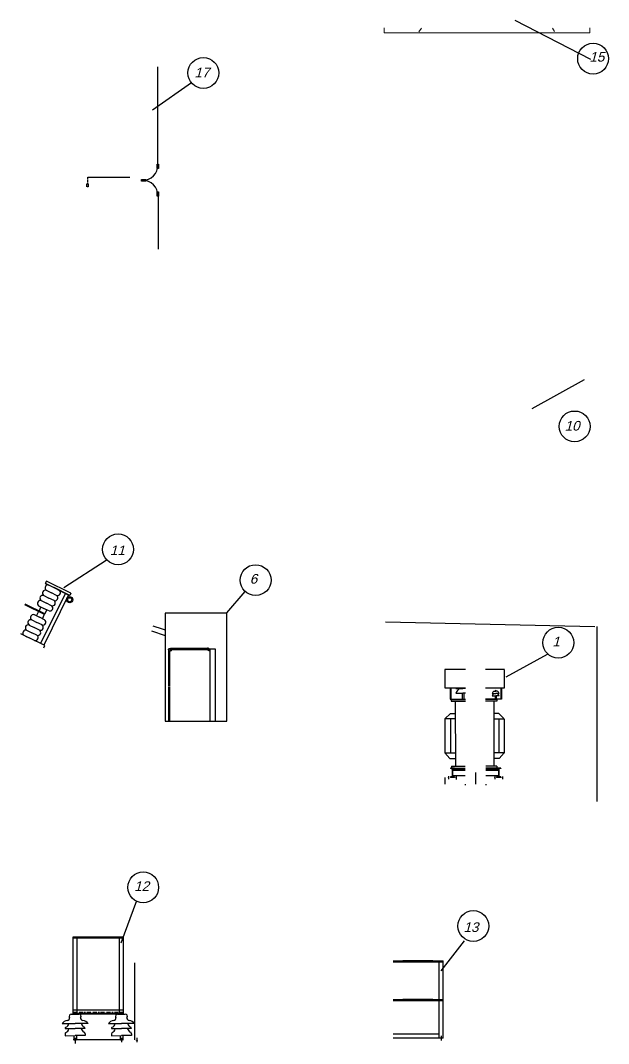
# Model space of a CAD drawing. Header units: metres. Extents: x -57343 to 109649, y -50330 to 64846.
# Drawn here: x 18956 to 26583, y 8976 to 22253 of the extents above; entities that cross this region are included whole.
import ezdxf

# ---------------------------------------------------------------- set-up
doc = ezdxf.new("R2010")
doc.units = ezdxf.units.M
for name, pattern in [('BORDERX2', [88.9, 25.4, -12.7, 25.4, -12.7, 0, -12.7]), ('DASHED', [19.05, 12.7, -6.35]), ('HIDDEN', [0.375, 0.25, -0.125])]:
    doc.linetypes.add(name, pattern=pattern)
doc.layers.add('L1', color=7, linetype='Continuous')
doc.layers.add('L5', color=6, linetype='Continuous')
doc.layers.add('Xà', color=2, linetype='Continuous', lineweight=0)
doc.styles.add('TD1', font='')
doc.styles.get('TD1').set_extended_font_data('.VnArialH')

msp = doc.modelspace()

# ---------------------------------------------------------------- linework, layer by layer
at = {"color": 8}
for p, q in [((20671, 14396.4), (20793.8, 14356.7)), ((20793.8, 14356.7), (20834.4, 14343.6)), ((20656, 14332.4), (20834.4, 14269.6)), ((20881.3, 13613.7), (20881.3, 14074.2)), ((21371.4, 14100.5), (20911.5, 14100.5)), ((21375.5, 14086.6), (20915.9, 14086.5)), ((21382.4, 14093.8), (21382.4, 14084.8)), ((21411.3, 14093.8), (21382.4, 14093.8)), ((21382.4, 14084.8), (21411.3, 14084.8)), ((21397.4, 14072.3), (21397.1, 14084.8)), ((21406.3, 14084.8), (21406.3, 14072.3)), ((21411.3, 14099.7), (21411.3, 13155.5)), ((21411.3, 14099.7), (21474.3, 14099.7)), ((21474.3, 14099.7), (21481.3, 14099.7)), ((21481.3, 14099.7), (21481.3, 13155.5)), ((20893.3, 13613.7), (20893.3, 14068)), ((21406.3, 14072.3), (21397.4, 14072.3)), ((20881.3, 13155.5), (20881.3, 13604.3)), ((20893.3, 13155.5), (20893.3, 13604.3))]:
    msp.add_line(p, q, dxfattribs=at)
at = {"linetype": 'Continuous', "ltscale": 2}
for p, q in [((23688.4, 14446.6), (26403.5, 14389.1)), ((24387.9, 9047.7), (24387.9, 10047.7)), ((20290.4, 9408.7), (19640.4, 9408.7)), ((24387.9, 9097.7), (23787.9, 9097.7))]:
    msp.add_line(p, q, dxfattribs=at)
at = {"linetype": 'Continuous'}
for p, q in [((26430, 14388.4), (26430, 12116.4)), ((24458.2, 12430.4), (24458.2, 12340.4))]:
    msp.add_line(p, q, dxfattribs=at)
at = {"color": 2, "linetype": 'Continuous'}
for p, q in [((24555.7, 12534.4), (24555.7, 12446.4)), ((24560.7, 12534.4), (24560.7, 12446.4)), ((25155.7, 12534.4), (25155.7, 12446.4)), ((25160.7, 12534.4), (25160.7, 12446.4))]:
    msp.add_line(p, q, dxfattribs=at)
at = {"color": 8, "linetype": 'Continuous'}
for p, q in [((24558.2, 12550.4), (24558.2, 12430.4)), ((24858.2, 12495.3), (24858.2, 12340.4)), ((25158.2, 12550.4), (25158.2, 12430.4)), ((24508.2, 12446.2), (24508.2, 12406.1)), ((24608.2, 12443.4), (24608.2, 12404.6)), ((25108.2, 12442.2), (25108.2, 12406.5)), ((25208.2, 12442.7), (25208.2, 12406.5)), ((19664.7, 9048.9), (19664.7, 8976)), ((20265.9, 9050.8), (20265.9, 8991.8)), ((20465.9, 9050.8), (20465.9, 8991.8)), ((24413.7, 9075.9), (24413.7, 9016.8))]:
    msp.add_line(p, q, dxfattribs=at)
at = {"color": 2, "linetype": 'Continuous', "ltscale": 2}
for p, q in [((19640.4, 10358.7), (20290.4, 10358.7)), ((19640.4, 9358.7), (19640.4, 10358.7)), ((19690.4, 9358.7), (19690.4, 10358.7)), ((20240.4, 9358.7), (20240.4, 10358.7)), ((20290.4, 9358.7), (20290.4, 10358.7)), ((19640.4, 10346.7), (20290.4, 10346.7)), ((20440.1, 9022.6), (20440.1, 10022.6)), ((23787.9, 10047.7), (23915.7, 10047.7)), ((23787.9, 10035.7), (23915.7, 10035.7)), ((23915.7, 10047.7), (24437.9, 10047.7)), ((24302.3, 10047.7), (23915.7, 10047.7)), ((23915.7, 10035.7), (24438.2, 10035.7)), ((24310.1, 10035.7), (23915.7, 10035.7)), ((24437.9, 9047.7), (24437.9, 10047.7)), ((23787.9, 9547.7), (23915.7, 9547.7)), ((23787.9, 9535.7), (23915.7, 9535.7)), ((23915.7, 9547.7), (24437.9, 9547.7)), ((24302.3, 9547.7), (23915.7, 9547.7)), ((23915.7, 9535.7), (24438.2, 9535.7)), ((24310.1, 9535.7), (23915.7, 9535.7)), ((20290.4, 9366.7), (19640.4, 9366.7)), ((20290.4, 9358.7), (19640.4, 9358.7)), ((24437.9, 9047.7), (23787.9, 9047.7)), ((24438.7, 9047.7), (23788.7, 9047.7)), ((20290.9, 9022.6), (19640.9, 9022.6))]:
    msp.add_line(p, q, dxfattribs=at)
at = {"color": 2}
for p, q in [((19614.8, 9358.7), (19713.6, 9358.7)), ((20216, 9358.7), (20314.8, 9358.7)), ((19495.3, 9235.1), (19664.7, 9235.1)), ((19534.1, 9169.6), (19664.2, 9171.2)), ((19794.3, 9171.2), (19664.2, 9171.2)), ((19834.2, 9235.1), (19664.7, 9235.1)), ((20096.5, 9235.1), (20265.9, 9235.1)), ((20135.3, 9169.6), (20265.4, 9171.2)), ((20395.5, 9171.2), (20265.4, 9171.2)), ((20435.4, 9235.1), (20265.9, 9235.1)), ((19533.9, 9077.3), (19664.7, 9079)), ((19648.9, 9078.4), (19647.3, 9024.6)), ((19795.6, 9079), (19664.7, 9079)), ((19682.9, 9078.4), (19684.5, 9024.6)), ((20135.1, 9077.3), (20265.9, 9079)), ((20248.9, 9079), (20247.3, 9025.2)), ((20396.7, 9079), (20265.9, 9079)), ((20282.9, 9079), (20284.5, 9025.2))]:
    msp.add_line(p, q, dxfattribs=at)
at = {"color": 8, "linetype": 'BORDERX2', "ltscale": 2}
msp.add_line((19640.4, 9383.7), (20290.4, 9383.7), dxfattribs=at)
at = {"linetype": 'Continuous'}
for points in [[(20729.6, 20388.6), (20747.8, 20388.6), (20747.8, 20332.4), (20729.6, 20332.4)], [(20524.1, 20169.4), (20524.1, 20187.6), (20580.2, 20187.6), (20580.2, 20169.4)], [(20729.6, 20030.5), (20747.8, 20030.5), (20747.8, 19974.3), (20729.6, 19974.3)]]:
    msp.add_lwpolyline(points, close=True, dxfattribs=at)
at = {"color": 8, "linetype": 'Continuous', "const_width": 30}
for points in [[(19665.9, 9022.6), (19665.9, 9013.6)], [(20265.9, 9022.6), (20265.9, 9013.6)], [(20465.9, 9022.6), (20465.9, 9013.6)], [(24413.7, 9047.7), (24413.7, 9038.7)]]:
    msp.add_lwpolyline(points, dxfattribs=at)
at = {"color": 8}
for radius in [20, 6]:
    msp.add_circle((20896, 14087.8), radius, dxfattribs=at)
for radius, start, end in [(20, 19.30558, 138.32542), (10.7, 38.05542, 180)]:
    msp.add_arc((21386.3, 14087.2), radius, start, end, dxfattribs=at)
at = {"color": 2}
for centre, radius, start, end in [((19561.1, 9307.8), 32.8, 272.53282, 10.54544), ((19614.8, 9331.2), 27.5, 87.79222, 219.13266), ((19714.7, 9331.2), 27.5, 320.86734, 92.20778), ((19768.3, 9307.8), 32.8, 169.45456, 267.46718), ((20162.3, 9307.8), 32.8, 272.53282, 10.54544), ((20216, 9331.2), 27.5, 87.79222, 219.13266), ((20315.9, 9331.2), 27.5, 320.86734, 92.20778), ((20369.5, 9307.8), 32.8, 169.45456, 267.46718), ((19568.6, 9188.1), 87.1, 93.93598, 147.36596), ((19551.1, 9172.7), 17.3, 118.07222, 190.18403), ((19525.3, 9242.9), 57.7, 287.8238, 351.17926), ((19526.1, 9175.6), 57.7, 287.8238, 351.17926), ((19802.1, 9244.6), 57.7, 189.53791, 252.89338), ((19802.1, 9177.4), 57.7, 189.53791, 252.89338), ((19760.9, 9188.1), 87.1, 32.63404, 86.06402), ((19777.2, 9174.1), 17.3, 350.53314, 62.64495), ((20169.8, 9188.1), 87.1, 93.93598, 147.36596), ((20152.3, 9172.7), 17.3, 118.07222, 190.18403), ((20126.5, 9242.9), 57.7, 287.8238, 351.17926), ((20127.3, 9175.6), 57.7, 287.8238, 351.17926), ((20403.3, 9244.6), 57.7, 189.53791, 252.89338), ((20403.3, 9177.4), 57.7, 189.53791, 252.89338), ((20362.1, 9188.1), 87.1, 32.63404, 86.06402), ((20378.4, 9174.1), 17.3, 350.53314, 62.64495), ((19572, 9095.7), 37.7, 138.41685, 169.8394), ((19757.3, 9096.8), 37.7, 10.87777, 42.30032), ((20173.2, 9095.7), 37.7, 138.41685, 169.8394), ((20358.5, 9096.8), 37.7, 10.87777, 42.30032)]:
    msp.add_arc(centre, radius, start, end, dxfattribs=at)
for points in [[(19534.9, 9102.3), (19534.5, 9097), (19533.9, 9088.7), (19533.9, 9080.3), (19533.9, 9077.3)], [(19794.3, 9104), (19794.7, 9098.6), (19795.5, 9090.3), (19795.6, 9082), (19795.6, 9079)], [(20136.1, 9102.3), (20135.7, 9097), (20135.1, 9088.7), (20135.1, 9080.3), (20135.1, 9077.3)], [(20395.5, 9103.9), (20395.9, 9098.6), (20396.7, 9090.3), (20396.8, 9082), (20396.7, 9079)]]:
    msp.add_open_spline(points, degree=3, knots=[0, 0, 0, 0, 8.4733409, 13.2495067, 13.2495067, 13.2495067, 13.2495067], dxfattribs=at)
at = {"layer": 'L1', "color": 8, "linetype": 'Continuous'}
for p, q in [((26354.3, 21744.6), (25370.2, 22253)), ((21173.7, 21445), (20668.2, 21090.7)), ((26269.2, 17589.9), (25589, 17214.2)), ((20068.4, 15246.2), (19518.7, 14889.4)), ((19293.5, 14978.5), (19278.4, 14948.1)), ((19278.4, 14948.1), (19391.6, 14892.2)), ((19609.4, 14822.5), (19293.5, 14978.5)), ((19594.4, 14792), (19391.6, 14892.2)), ((19258, 14790.9), (19325.2, 14757.7)), ((19291.2, 14858.1), (19358.4, 14824.9)), ((19392.5, 14724.5), (19325.2, 14757.7)), ((19425.7, 14791.7), (19358.4, 14824.9)), ((19609.4, 14822.5), (19594.4, 14792)), ((21634.4, 14564.4), (21868.4, 14844.5)), ((19266.6, 14542.7), (19010.8, 14669)), ((19271, 14551.6), (19015.2, 14678)), ((19191.5, 14656.4), (19258.8, 14623.2)), ((19220.8, 14642.6), (19192.3, 14584.9)), ((19224.8, 14723.6), (19292, 14690.4)), ((19326, 14590), (19258.8, 14623.2)), ((19297.3, 14604.8), (19268.8, 14547.2)), ((19359.2, 14657.2), (19292, 14690.4)), ((19101.9, 14474.9), (19169.1, 14441.7)), ((19135.1, 14542.1), (19202.4, 14508.9)), ((19163.8, 14527.3), (19190.1, 14580.5)), ((19269.6, 14475.7), (19202.4, 14508.9)), ((19240.3, 14489.5), (19268.8, 14547.2)), ((19035.5, 14340.4), (19102.7, 14307.2)), ((19068.7, 14407.6), (19135.9, 14374.4)), ((19203.2, 14341.2), (19135.9, 14374.4)), ((19236.4, 14408.5), (19169.1, 14441.7)), ((19170, 14274), (19102.7, 14307.2)), ((25789, 14023.9), (25252, 13729.6)), ((24532.2, 12550.4), (24532.2, 12545.4)), ((24584.2, 12550.4), (24532.2, 12550.4)), ((24544.7, 12545.4), (24532.2, 12545.4)), ((24545.4, 12573.5), (24723.2, 12573.5)), ((24545.4, 12573.5), (24545.4, 12550.4)), ((24545.4, 12561.8), (24545.4, 12550.4)), ((24545.4, 12550.4), (24723.1, 12550.4)), ((24722.9, 12529.5), (24561.1, 12529.5)), ((24722.9, 12521.5), (24561.1, 12521.5)), ((24584.2, 12545.4), (24571.7, 12545.4)), ((24584.2, 12550.4), (24584.2, 12545.4)), ((24584.2, 12550.4), (24723.1, 12550.4)), ((25134.1, 12573.5), (24992.9, 12573.5)), ((25134.1, 12550.4), (24993, 12550.4)), ((24993.3, 12550.4), (25132.2, 12550.4)), ((25155.7, 12529.5), (24993.4, 12529.5)), ((25155.7, 12521.5), (24993.4, 12521.5)), ((25184.2, 12550.4), (25132.2, 12550.4)), ((25132.2, 12550.4), (25132.2, 12545.4)), ((25144.7, 12545.4), (25132.2, 12545.4)), ((25134.1, 12573.5), (25134.1, 12550.4)), ((25134.1, 12561.8), (25134.1, 12550.4)), ((25184.2, 12545.4), (25171.7, 12545.4)), ((25184.2, 12550.4), (25184.2, 12545.4)), ((24544.7, 12435.4), (24532.2, 12435.4)), ((24532.2, 12435.4), (24532.2, 12430.4)), ((24584.2, 12430.4), (24532.2, 12430.4)), ((24722.5, 12449.5), (24561.1, 12449.5)), ((24584.2, 12435.4), (24571.7, 12435.4)), ((24584.2, 12435.4), (24584.2, 12430.4)), ((25155.7, 12449.5), (24993.8, 12449.5)), ((25132.2, 12435.4), (25132.2, 12430.4)), ((25144.7, 12435.4), (25132.2, 12435.4)), ((25184.2, 12430.4), (25132.2, 12430.4)), ((25184.2, 12435.4), (25171.7, 12435.4)), ((25184.2, 12435.4), (25184.2, 12430.4)), ((20460.1, 10827.1), (20257.6, 10279.4)), ((24709.3, 10309.4), (24409.5, 9920.7))]:
    msp.add_line(p, q, dxfattribs=at)
at = {"layer": 'L1', "color": 1, "linetype": 'Continuous'}
for p, q in [((20739.6, 20378.1), (20739.6, 21650.3)), ((19829, 20218.8), (20376.5, 20218.8)), ((20740.1, 19996.7), (20740.1, 19284.6))]:
    msp.add_line(p, q, dxfattribs=at)
at = {"layer": 'L1', "color": 2, "linetype": 'DASHED'}
msp.add_line((19829.8, 20134.8), (19829.8, 20219), dxfattribs=at)
at = {"layer": 'L1', "color": 2, "linetype": 'Continuous'}
for p, q in [((19596.8, 14788.2), (19280.9, 14944.2)), ((19539.4, 14820.7), (19216.7, 14167.2)), ((19580.4, 14800.5), (19257.6, 14147)), ((18956.3, 14295.8), (19069.5, 14239.9)), ((19022.8, 14263), (19069.5, 14239.9)), ((19272.3, 14139.8), (19069.5, 14239.9)), ((19136.8, 14206.7), (19069.5, 14239.9)), ((19257.2, 14109.3), (19272.3, 14139.8)), ((24729.9, 13829.4), (24459.9, 13829.4)), ((24459.9, 13829.4), (24459.9, 13594.1)), ((25235.1, 13829.4), (24986.4, 13829.4)), ((25235.9, 13590.4), (25235.9, 13825.7)), ((24459.9, 13594.1), (24609, 13594.1)), ((24530.7, 13594.1), (24530.7, 13446.8)), ((24536.9, 13594.1), (24536.9, 13446.8)), ((24602, 13584.5), (24694.4, 13584.5)), ((24606.1, 13594.1), (24728.7, 13594.1)), ((24728.6, 13584.5), (24694.4, 13584.5)), ((24987.7, 13594.1), (25235.1, 13594.1)), ((25099.3, 13549), (25120, 13549)), ((25140.7, 13549), (25120, 13549)), ((25187.9, 13594.1), (25187.9, 13446.8)), ((25194.1, 13594.1), (25194.1, 13446.8)), ((24530.7, 13446.8), (24727.9, 13446.8)), ((24544.2, 13442.9), (24727.8, 13442.9)), ((24544.2, 13442.9), (24544.2, 13419.8)), ((24544.2, 13419.8), (24727.7, 13419.8)), ((24594.8, 13419.8), (24597.4, 12573.5)), ((24602, 13522.9), (24694.4, 13522.9)), ((24682.9, 13522.9), (24682.9, 13446.8)), ((24728.3, 13522.9), (24694.4, 13522.9)), ((24706, 13522.9), (24706, 13446.8)), ((25194.1, 13446.8), (24988.5, 13446.8)), ((25134.1, 13442.9), (24988.5, 13442.9)), ((25134.1, 13419.8), (24988.6, 13419.8)), ((25073.8, 13518.2), (25120, 13518.2)), ((25073.8, 13487.4), (25120, 13487.4)), ((25095.3, 13419.8), (25095.3, 12573.5)), ((25114.2, 13487.4), (25114.2, 13448.9)), ((25114.2, 13448.9), (25120, 13448.9)), ((25166.2, 13518.2), (25120, 13518.2)), ((25166.2, 13487.4), (25120, 13487.4)), ((25125.8, 13448.9), (25120, 13448.9)), ((25125.8, 13487.4), (25125.8, 13448.9)), ((25134.1, 13442.9), (25134.1, 13419.8)), ((24460.6, 13189.6), (24531.4, 13260.5)), ((24460.6, 13189.6), (24460.6, 12747)), ((24594.8, 13189.6), (24460.6, 13189.6)), ((24531.4, 13260.5), (24594.8, 13260.5)), ((24531.4, 13189.6), (24531.4, 12747)), ((25158.7, 13260.5), (25095.3, 13260.5)), ((25095.3, 13189.6), (25229.6, 13189.6)), ((25229.6, 13189.6), (25158.7, 13260.5)), ((25158.7, 13189.6), (25158.7, 12747)), ((25230.4, 13185.9), (25230.4, 12743.3)), ((24460.6, 12747), (24596.9, 12747)), ((24460.6, 12747), (24525.5, 12676.2)), ((25229.6, 12747), (25095.3, 12747)), ((25229.6, 12747), (25164.6, 12676.2)), ((24525.5, 12676.2), (24597.1, 12676.2)), ((25164.6, 12676.2), (25099.6, 12676.2))]:
    msp.add_line(p, q, dxfattribs=at)
at = {"layer": 'L1', "linetype": 'Continuous'}
for p, q in [((24721.9, 12340.4), (24721.9, 12327.6)), ((24994.5, 12327.6), (24994.4, 12340.4))]:
    msp.add_line(p, q, dxfattribs=at)
at = {"layer": 'L1', "color": 2, "linetype": 'HIDDEN'}
msp.add_lwpolyline([(19818.2, 20132.7), (19832.5, 20132.7), (19832.5, 20096), (19818.2, 20096)], close=True, dxfattribs=at)
at = {"layer": 'L1', "linetype": 'Continuous'}
msp.add_lwpolyline([(20834.4, 13159.4), (21634.4, 13159.4), (21634.4, 14559.4), (20834.4, 14559.4)], close=True, dxfattribs=at)
at = {"layer": 'L1', "color": 8, "linetype": 'Continuous', "const_width": 20}
for points in [[(24508.2, 12430.4), (24508.2, 12421.4)], [(24608.2, 12430.4), (24608.2, 12421.4)], [(25108.2, 12430.4), (25108.2, 12421.4)], [(25208.2, 12430.4), (25208.2, 12421.4)]]:
    msp.add_lwpolyline(points, dxfattribs=at)
at = {"layer": 'L1', "color": 8, "linetype": 'Continuous'}
for radius in [39.2, 26.1]:
    msp.add_circle((19595, 14735.3), radius, dxfattribs=at)
at = {"layer": 'L1', "color": 1, "linetype": 'Continuous'}
for centre, start, end in [((20539.6, 20378.1), 270, 0), ((20539.6, 19978.1), 0, 90)]:
    msp.add_arc(centre, 200, start, end, dxfattribs=at)
at = {"layer": 'L1', "color": 8, "linetype": 'Continuous'}
for centre, radius, start, end in [((19313.1, 14889.1), 38, 72.67659, 234.75445), ((19246.7, 14754.6), 38, 72.67659, 234.75445), ((19279.9, 14821.9), 38, 72.67659, 234.75445), ((19403.8, 14760.7), 38, 252.67659, 54.75445), ((19437, 14827.9), 38, 252.67659, 54.75445), ((19214, 14688.6), 38, 72.67659, 234.75445), ((19337.9, 14627.4), 38, 252.67659, 54.75445), ((19370.5, 14693.5), 38, 252.67659, 54.75445), ((19090.6, 14438.6), 38, 72.67659, 234.75445), ((19123.2, 14504.7), 38, 72.67659, 234.75445), ((19247.1, 14443.5), 38, 252.67659, 54.75445), ((19024.2, 14304.2), 38, 72.67659, 234.75445), ((19057.4, 14371.4), 38, 72.67659, 234.75445), ((19181.3, 14310.2), 38, 252.67659, 54.75445), ((19214.5, 14377.5), 38, 252.67659, 54.75445), ((19148.1, 14243), 38, 252.67659, 54.75445), ((24544.7, 12534.4), 11, 0, 90), ((24571.7, 12534.4), 11, 90, 180), ((25144.7, 12534.4), 11, 0, 90), ((25171.7, 12534.4), 11, 90, 180), ((24544.7, 12446.4), 11, 270, 0), ((24571.7, 12446.4), 11, 180, 270), ((25144.7, 12446.4), 11, 270, 0), ((25171.7, 12446.4), 11, 180, 270)]:
    msp.add_arc(centre, radius, start, end, dxfattribs=at)
at = {"layer": 'L1', "color": 2, "linetype": 'Continuous'}
for centre, radius, start, end in [((24712.4, 13543.8), 117.6, 154.65457, 159.76484), ((24712.4, 13482.2), 117.6, 119.84095, 159.76484), ((25129, 13497.8), 58.8, 119.84095, 159.76484), ((25122.6, 13547.9), 10.9, 103.6006, 173.32916), ((25117.5, 13547.9), 10.9, 6.67084, 76.3994), ((25111, 13497.8), 58.8, 20.23516, 60.15905), ((25129, 13467), 58.8, 119.84095, 159.76484), ((25111, 13467), 58.8, 20.23516, 60.15905)]:
    msp.add_arc(centre, radius, start, end, dxfattribs=at)
at = {"layer": 'L5', "color": 2, "linetype": 'Continuous'}
for centre in [(26383, 21757.4), (21328.1, 21572.1), (26143.2, 16984.7), (20222.3, 15389.1), (22005.8, 14989.9), (25931.1, 14177.5), (20548.3, 11002.8), (24829.4, 10501.3)]:
    msp.add_circle(centre, 200, dxfattribs=at)
at = {"layer": 'Xà'}
for p, q in [((23671.2, 22159.2), (23671.2, 22093.1)), ((24283.6, 22093), (23671.2, 22093)), ((24156.8, 22153.7), (24121.9, 22106.5)), ((25757.4, 22093), (24283.6, 22093)), ((26340.4, 22093), (25757.4, 22093)), ((25855.2, 22153.7), (25883.2, 22109)), ((26340.4, 22159.2), (26340.4, 22093))]:
    msp.add_line(p, q, dxfattribs=at)

# ---------------------------------------------------------------- texts
at = {"color": 7, "style": 'TD1', "oblique": 15}
for s, p in [('15', (26335, 21718.7)), ('17', (21212.1, 21514.2)), ('10', (26014.3, 16930.4)), ('11', (20115.4, 15313.9)), ('6', (21930.5, 14944.4)), ('1', (25854, 14129.1)), ('12', (20430.5, 10956.6)), ('13', (24702.8, 10423.8))]:
    msp.add_text(s, height=125, dxfattribs=at).set_placement(p)

doc.saveas('drawing.dxf')
